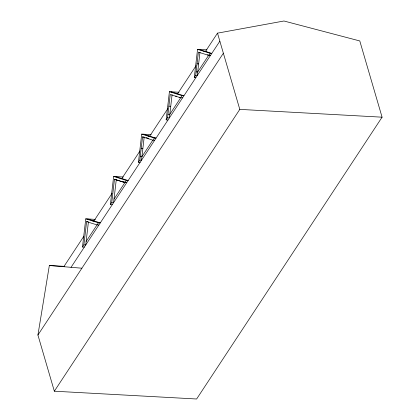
<?xml version="1.0" encoding="UTF-8"?>
<svg xmlns="http://www.w3.org/2000/svg" width="420" height="420" viewBox="0 0 420 420"><rect width="100%" height="100%" fill="white"/><g stroke="black" fill="none" stroke-linecap="round" stroke-linejoin="round"><path stroke-width="0.63" d="M195.883 77.595L194.287 77.506L195.715 75.332L198.382 52.154L208.829 55.409L210.425 55.498L209.375 55.167M84.341 247.097L82.488 246.997L85.764 218.841L95.377 219.371M82.488 246.997L83.885 244.881L86.583 221.65L87.817 221.718M88.436 221.75L85.733 244.981L83.885 244.881M112.224 204.729L110.371 204.624L113.647 176.468L123.26 176.999M110.371 204.624L111.757 202.519L114.461 179.267L115.7 179.335M116.314 179.366L113.61 202.619L111.757 202.519M140.112 162.351L138.442 162.262L141.719 134.101L151.148 134.621M138.442 162.262L139.834 160.146L142.537 136.904L143.651 136.967M144.207 136.994L141.503 160.235L139.834 160.146M168 119.973L166.147 119.868L169.417 91.718L179.03 92.242M166.147 119.868L167.538 117.758L170.237 94.521L180.689 97.771L182.542 97.87M172.09 94.621L169.391 117.857L167.538 117.758M194.287 77.506L197.563 49.35L206.918 49.865M199.978 52.238L197.316 75.421L195.715 75.332M205.485 51.413L217.502 33.148L283.952 21L359.788 40.95L382.079 117.18L196.628 399L54.343 391.204L37.921 335.029L49.345 265.514L64.355 266.338M63.809 266.711L83.832 236.282M112.082 193.352L93.944 220.915L92.09 220.815M121.826 178.542L139.97 150.974M167.853 108.596L149.714 136.164L148.05 136.07M196.098 65.677L177.602 93.786L175.749 93.686M86.142 241.463L98.422 222.784L100.275 222.889L87.612 218.946M114.02 199.117L124.803 182.726M115.5 176.573L128.158 180.511L126.305 180.411L124.877 182.579L114.461 179.267L124.877 182.579L126.73 182.679M152.717 140.301L141.907 156.723L140.243 156.634M171.271 91.817L183.934 95.755L182.081 95.655L169.796 114.345L167.942 114.245M208.85 55.004L197.684 71.972L196.088 71.883M142.537 136.904L152.948 140.217L154.382 138.038L156.046 138.133L143.383 134.195M208.829 55.409L210.215 53.298L211.816 53.387L199.159 49.439M71.043 267.309L219.849 41.176M37.921 335.029L223.372 53.214M54.343 391.204L239.794 109.384L217.502 33.148M203.889 51.324L206.792 51.482M207.249 54.92L208.315 54.978M197.022 63.824L198.623 63.908M175.487 96.154L176.72 96.222M179.109 97.277L180.343 97.346M239.794 109.384L382.079 117.18M168.882 106.186L170.735 106.292M147.787 138.537L148.895 138.6M152.948 140.217L154.618 140.306M141.178 148.575L142.847 148.664M98.884 225.005L97.031 224.905L86.583 221.65M49.345 265.514L81.889 268.207M197.563 49.35L210.215 53.298M169.417 91.718L182.081 95.655M141.719 134.101L154.382 138.038M145.955 137.54L147.703 138.085M113.647 176.468L126.305 180.411M85.764 218.841L98.422 222.784M123.391 181.619L125.165 182.18"/></g></svg>
